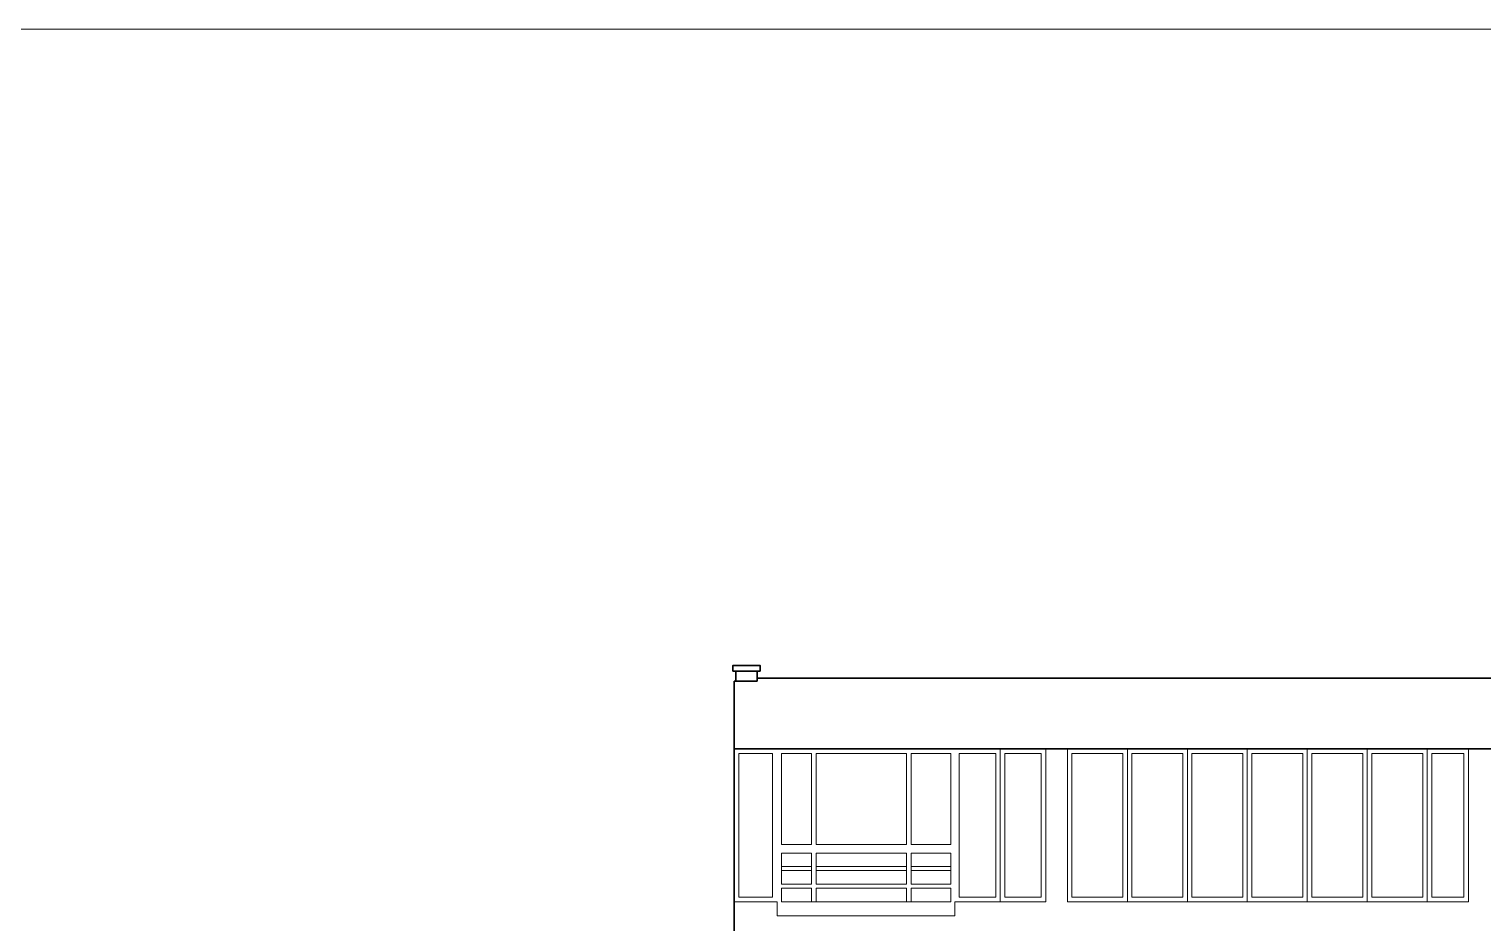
# Model space of a CAD drawing. Header units: millimetres. Extents: x -689206 to 4969298, y -1019800 to 703299.
# Drawn here: x 725955 to 751656, y -779745 to -763943 of the extents above; entities that cross this region are included whole.
import ezdxf

# ---------------------------------------------------------------- set-up
doc = ezdxf.new("R2010")
doc.units = ezdxf.units.MM
doc.layers.add('РАЗМЕРЫ', color=7, linetype='Continuous', lineweight=9)
doc.layers.add('разрез1-1', color=7, linetype='Continuous')

msp = doc.modelspace()

# ---------------------------------------------------------------- linework, layer by layer
at = {"layer": 'РАЗМЕРЫ', "lineweight": 5, "ltscale": 35}
for p, q in [((738827.6, -775292.9), (738827.6, -775417.9)), ((738929.7, -776669.6), (740939.7, -776669.6)), ((743122.6, -779369.6), (743122.6, -776669.6)), ((743927.7, -776669.6), (743927.7, -779369.6)), ((744310.7, -776669.6), (744310.7, -779369.6)), ((745370.7, -779289.6), (745370.7, -776669.6)), ((745370.7, -776669.6), (745370.7, -779369.6)), ((745370.7, -779369.6), (745370.7, -776669.6)), ((746430.7, -779289.6), (746430.7, -776669.6)), ((746430.7, -776669.6), (746430.7, -779369.6)), ((746430.7, -779369.6), (746430.7, -776669.6)), ((747490.7, -779289.6), (747490.7, -776669.6)), ((747490.7, -776669.6), (747490.7, -779369.6)), ((747490.7, -779369.6), (747490.7, -776669.6)), ((748550.7, -779289.6), (748550.7, -776669.6)), ((748550.7, -776669.6), (748550.7, -779369.6)), ((748550.7, -779369.6), (748550.7, -776669.6)), ((749610.7, -779289.6), (749610.7, -776669.6)), ((749610.7, -776669.6), (749610.7, -779369.6)), ((749610.7, -779369.6), (749610.7, -776669.6)), ((750670.7, -779289.6), (750670.7, -776669.6)), ((750670.7, -776669.6), (750670.7, -779369.6)), ((750670.7, -779369.6), (750670.7, -776669.6)), ((751400.7, -776669.6), (751400.7, -779369.6)), ((738500.7, -779289.6), (738500.7, -776749.6)), ((738500.7, -776749.6), (739097.4, -776749.6)), ((739097.4, -776749.6), (739097.4, -779289.6)), ((739257.4, -778359.2), (739257.4, -776749.6)), ((739786.1, -776749.6), (739257.4, -776749.6)), ((739786.1, -778359.2), (739786.1, -776749.6)), ((739866.1, -776749.6), (739866.1, -778359.2)), ((741466.1, -776749.6), (739866.1, -776749.6)), ((741466.1, -778359.2), (741466.1, -776749.6)), ((741546.1, -776749.6), (741546.1, -778359.2)), ((742247.4, -776749.6), (741546.1, -776749.6)), ((742247.4, -778359.2), (742247.4, -776749.6)), ((742397.4, -779289.6), (742397.4, -776749.6)), ((742397.4, -776749.6), (743042.6, -776749.6)), ((743042.6, -779289.6), (743042.6, -776749.6)), ((743202.6, -776749.6), (743847.7, -776749.6)), ((743202.6, -776749.6), (743202.6, -779289.6)), ((743847.7, -776749.6), (743847.7, -779289.6)), ((744390.7, -776749.6), (744390.7, -779289.6)), ((744390.7, -776749.6), (745290.7, -776749.6)), ((745290.7, -776749.6), (745290.7, -779289.6)), ((745290.7, -779289.6), (745290.7, -776749.6)), ((745290.7, -779289.6), (745290.7, -776749.6)), ((745450.7, -779289.6), (745450.7, -776749.6)), ((745450.7, -776749.6), (746350.7, -776749.6)), ((746350.7, -776749.6), (746350.7, -779289.6)), ((746350.7, -776749.6), (746350.7, -779289.6)), ((746350.7, -779289.6), (746350.7, -776749.6)), ((746350.7, -779289.6), (746350.7, -776749.6)), ((746510.7, -779289.6), (746510.7, -776749.6)), ((746510.7, -776749.6), (747410.7, -776749.6)), ((747410.7, -776749.6), (747410.7, -779289.6)), ((747410.7, -776749.6), (747410.7, -779289.6)), ((747410.7, -776749.6), (747410.7, -779289.6)), ((747410.7, -779289.6), (747410.7, -776749.6)), ((747410.7, -779289.6), (747410.7, -776749.6)), ((747570.7, -779289.6), (747570.7, -776749.6)), ((747570.7, -776749.6), (748470.7, -776749.6)), ((748470.7, -776749.6), (748470.7, -779289.6)), ((748470.7, -776749.6), (748470.7, -779289.6)), ((748470.7, -776749.6), (748470.7, -779289.6)), ((748470.7, -776749.6), (748470.7, -779289.6)), ((748470.7, -779289.6), (748470.7, -776749.6)), ((748470.7, -779289.6), (748470.7, -776749.6)), ((748630.7, -779289.6), (748630.7, -776749.6)), ((748630.7, -776749.6), (749530.7, -776749.6)), ((749530.7, -776749.6), (749530.7, -779289.6)), ((749530.7, -776749.6), (749530.7, -779289.6)), ((749530.7, -776749.6), (749530.7, -779289.6)), ((749530.7, -776749.6), (749530.7, -779289.6)), ((749530.7, -776749.6), (749530.7, -779289.6)), ((749530.7, -779289.6), (749530.7, -776749.6)), ((749530.7, -779289.6), (749530.7, -776749.6)), ((749690.7, -779289.6), (749690.7, -776749.6)), ((749690.7, -776749.6), (750590.7, -776749.6)), ((750590.7, -776749.6), (750590.7, -779289.6)), ((750590.7, -776749.6), (750590.7, -779289.6)), ((750590.7, -776749.6), (750590.7, -779289.6)), ((750590.7, -776749.6), (750590.7, -779289.6)), ((750590.7, -776749.6), (750590.7, -779289.6)), ((750590.7, -776749.6), (750590.7, -779289.6)), ((750590.7, -779289.6), (750590.7, -776749.6)), ((750590.7, -779289.6), (750590.7, -776749.6)), ((750750.7, -779289.6), (750750.7, -776749.6)), ((750750.7, -776749.6), (751320.7, -776749.6)), ((751320.7, -779289.6), (751320.7, -776749.6)), ((739786.1, -778359.2), (739257.4, -778359.2)), ((741466.1, -778359.2), (739866.1, -778359.2)), ((742247.4, -778359.2), (741546.1, -778359.2)), ((739257.4, -779059.2), (739257.4, -778509.2)), ((739257.4, -778749.2), (739257.4, -778509.2)), ((739257.4, -778509.2), (739786.1, -778509.2)), ((739786.1, -779059.2), (739786.1, -778509.2)), ((739866.1, -778509.2), (739866.1, -779059.2)), ((739866.1, -778509.2), (741466.1, -778509.2)), ((741466.1, -779059.2), (741466.1, -778509.2)), ((741546.1, -778509.2), (741546.1, -779059.2)), ((741546.1, -778509.2), (742247.4, -778509.2)), ((742247.4, -779059.2), (742247.4, -778509.2)), ((739786.1, -778749.2), (739257.4, -778749.2)), ((739257.4, -779059.2), (739257.4, -778819.2)), ((739257.4, -778819.2), (739786.1, -778819.2)), ((741466.1, -778749.2), (739866.1, -778749.2)), ((739866.1, -778819.2), (741466.1, -778819.2)), ((742247.4, -778749.2), (741546.1, -778749.2)), ((741546.1, -778819.2), (742247.4, -778819.2)), ((742247.4, -778819.2), (742247.4, -778749.2)), ((739257.4, -779059.2), (739786.1, -779059.2)), ((739786.1, -779129.2), (739257.4, -779129.2)), ((739257.4, -779369.6), (739257.4, -779129.2)), ((739786.1, -779369.6), (739786.1, -779129.2)), ((739866.1, -779059.2), (741466.1, -779059.2)), ((739866.1, -779129.2), (739866.1, -779369.6)), ((741466.1, -779129.2), (739866.1, -779129.2)), ((741466.1, -779369.6), (741466.1, -779129.2)), ((741546.1, -779059.2), (742247.4, -779059.2)), ((741546.1, -779129.2), (741546.1, -779369.6)), ((742247.4, -779129.2), (741546.1, -779129.2)), ((742247.4, -779369.6), (742247.4, -779129.2)), ((743122.6, -779289.6), (743122.6, -779209.6)), ((743122.6, -779209.6), (743122.6, -779289.6)), ((739177.4, -779369.6), (738420.7, -779369.6)), ((739097.4, -779289.6), (738500.7, -779289.6)), ((739177.4, -779369.6), (739177.4, -779619.6)), ((742247.4, -779369.6), (739257.4, -779369.6)), ((739786.1, -779369.6), (739257.4, -779369.6)), ((739786.1, -779369.6), (739257.4, -779369.6)), ((741466.1, -779369.6), (739866.1, -779369.6)), ((741466.1, -779369.6), (739866.1, -779369.6)), ((742247.4, -779369.6), (741546.1, -779369.6)), ((742247.4, -779369.6), (741546.1, -779369.6)), ((743927.7, -779369.6), (742317.4, -779369.6)), ((742317.4, -779369.6), (742317.4, -779619.6)), ((743042.6, -779289.6), (742397.4, -779289.6)), ((743847.7, -779289.6), (743202.6, -779289.6)), ((751400.7, -779369.6), (744310.7, -779369.6)), ((744390.7, -779289.6), (745290.7, -779289.6)), ((744390.7, -779289.6), (745290.7, -779289.6)), ((745450.7, -779289.6), (746350.7, -779289.6)), ((745450.7, -779289.6), (745660.7, -779289.6)), ((746510.7, -779289.6), (747410.7, -779289.6)), ((746930.7, -779289.6), (747410.7, -779289.6)), ((747570.7, -779289.6), (748470.7, -779289.6)), ((747570.7, -779289.6), (748200.7, -779289.6)), ((748630.7, -779289.6), (749530.7, -779289.6)), ((749690.7, -779289.6), (750590.7, -779289.6)), ((750750.7, -779289.6), (751320.7, -779289.6)), ((742317.4, -779619.6), (739177.4, -779619.6))]:
    msp.add_line(p, q, dxfattribs=at)
at = {"layer": 'РАЗМЕРЫ', "lineweight": 30, "ltscale": 35}
for p, q in [((738420.7, -775469.6), (738420.7, -783069.6)), ((738827.6, -775469.6), (738420.7, -775469.6)), ((738827.6, -775417.9), (756602.7, -775417.9)), ((757062.7, -776669.6), (738420.7, -776669.6))]:
    msp.add_line(p, q, dxfattribs=at)
at = {"layer": 'РАЗМЕРЫ', "lineweight": 5, "ltscale": 35}
msp.add_lwpolyline([(639384.7, -763942.9), (848589.7, -763942.9), (848589.7, -808798.5), (639384.7, -808798.5)], close=True, dxfattribs=at)
at = {"layer": 'разрез1-1', "lineweight": 30}
for p, q in [((738447.6, -775292.9), (738447.6, -775469.6)), ((738827.6, -775292.9), (738827.6, -775469.6))]:
    msp.add_line(p, q, dxfattribs=at)
msp.add_lwpolyline([(738827.6, -775292.9), (738877.6, -775292.9), (738877.6, -775192.9), (738447.6, -775192.9), (738397.6, -775192.9), (738397.6, -775292.9), (738827.6, -775292.9)], dxfattribs=at)

doc.saveas('drawing.dxf')
